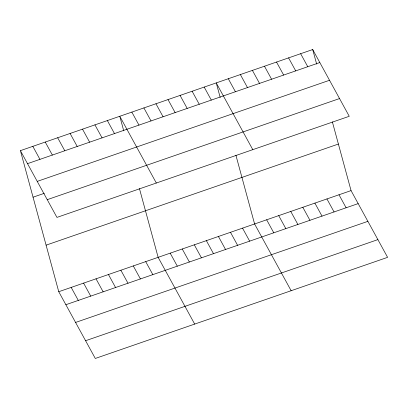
<?xml version="1.0" encoding="UTF-8"?>
<svg xmlns="http://www.w3.org/2000/svg" width="408" height="408" viewBox="0 0 408 408"><rect width="100%" height="100%" fill="white"/><g stroke="black" fill="none" stroke-linecap="round" stroke-linejoin="round"><path stroke-width="0.61" d="M20.4 150.649L312.701 49.541L349.248 116.29L56.947 217.398L20.4 150.649L58.752 291.71L95.299 358.459L387.6 257.351L351.053 190.602L332.367 121.87M27.52 163.654L319.821 62.546M37.23 181.387L329.531 80.284M33.058 197.197L44.299 193.31M47.236 199.665L339.538 98.558M46.099 245.157L338.395 144.049M58.752 291.71L351.053 190.602M65.872 304.715L358.173 203.607M75.582 322.447L367.883 221.345M85.588 340.726L377.89 239.618M300.645 53.713L307.765 66.718M288.584 57.88L295.708 70.885M276.527 62.052L283.647 75.057M338.997 194.774L346.117 207.779M264.471 66.224L271.59 79.228M326.941 198.941L334.06 211.946M252.414 70.395L259.534 83.4M314.884 203.113L322.004 216.118M240.358 74.562L247.477 87.572M302.823 207.284L309.947 220.289M228.296 78.734L235.421 91.739M290.766 211.456L297.886 224.461M252.787 149.66L216.24 82.906L220.198 97.451M278.71 215.623L285.83 228.633M204.184 87.077L211.303 100.082M266.654 219.795L273.773 232.8M192.127 91.249L199.247 104.254M291.139 290.72L254.597 223.966L235.906 155.234M180.071 95.416L187.19 108.421M242.536 228.138L249.66 241.143M168.009 99.588L175.134 112.593M230.479 232.31L237.599 245.315M155.953 103.76L163.072 116.764M218.423 236.477L225.542 249.482M143.897 107.931L151.016 120.936M206.366 240.649L213.486 253.654M131.84 112.098L138.96 125.108M194.31 244.82L201.43 257.825M156.33 183.024L119.784 116.27L123.736 130.82M182.249 248.992L189.373 261.997M107.36 120.569L114.48 133.574M170.192 253.159L177.312 266.169M94.937 124.863L102.056 137.868M194.682 324.085L158.136 257.331L139.449 188.598M82.513 129.163L89.633 142.168M145.712 261.63L152.832 274.635M70.089 133.457L77.214 146.467M133.289 265.924L140.413 278.929M57.671 137.756L64.79 150.761M120.87 270.224L127.99 283.228M45.247 142.055L52.367 155.06M108.446 274.518L115.566 287.523M32.824 146.35L39.943 159.355M96.023 278.817L103.142 291.822M83.599 283.111L90.719 296.121M71.176 287.41L78.295 300.416M312.701 49.541L316.654 64.087"/></g></svg>
